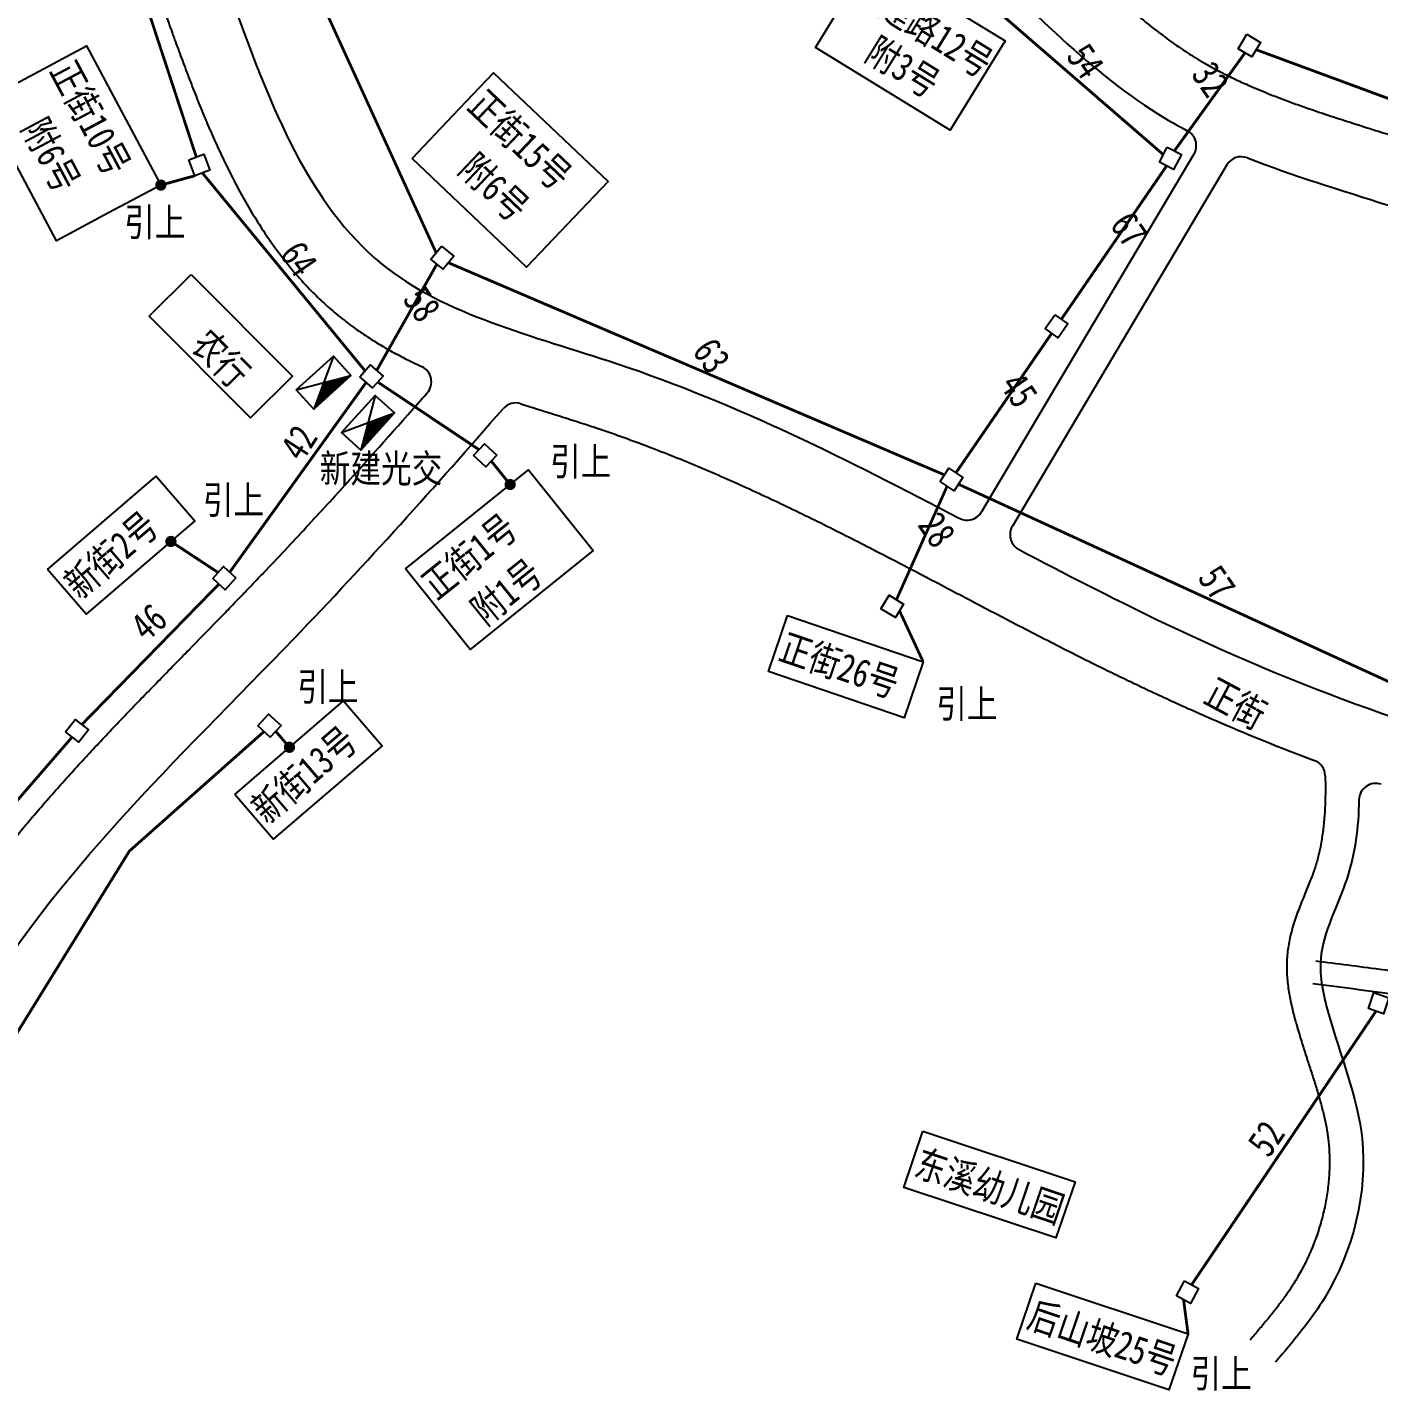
# Model space of a CAD drawing. Extents: x 11479826 to 11769483, y -6198296 to -5913179.
# Drawn here: x 11582493 to 11606528, y -6134045 to -6109789 of the extents above; entities that cross this region are included whole.
import ezdxf

# ---------------------------------------------------------------- set-up
doc = ezdxf.new("R2010")
doc.units = 0
doc.header["$LTSCALE"] = 1000
doc.header["$MEASUREMENT"] = 0
doc.layers.get('0').update_dxf_attribs({"linetype": 'CONTINUOUS'})
doc.layers.add('新设拉线', color=7, linetype='CONTINUOUS')
doc.styles.add('仿宋_GB2312', font='仿宋_GB2312.ttf', dxfattribs={"width": 0.8})

msp = doc.modelspace()

# ---------------------------------------------------------------- linework, layer by layer
for p, q in [((11587940, -6115642), (11587587, -6116582)), ((11587278, -6116242), (11588248, -6115982))]:
    msp.add_line(p, q)
at = {"color": 2}
for p, q in [((11588683, -6116340), (11588423, -6117310)), ((11588083, -6117001), (11589023, -6116648))]:
    msp.add_line(p, q, dxfattribs=at)
for points in [[(11604182, -6109914), (11604425, -6110059), (11604271, -6110317), (11604028, -6110171)], [(11585368, -6112150), (11585633, -6112049), (11585740, -6112329), (11585475, -6112430)], [(11602768, -6111923), (11603020, -6112054), (11602881, -6112320), (11602630, -6112189)], [(11589859, -6113683), (11590078, -6113862), (11589888, -6114094), (11589668, -6113915)], [(11600766, -6114905), (11600998, -6115067), (11600825, -6115313), (11600593, -6115150)], [(11587278, -6116242), (11587940, -6115642), (11588248, -6115982), (11587587, -6116582)], [(11588407, -6116008), (11588594, -6115795), (11588820, -6115993), (11588632, -6116206)], [(11590430, -6117406), (11590624, -6117199), (11590843, -6117404), (11590650, -6117611)], [(11598727, -6117871), (11598883, -6117635), (11599133, -6117800), (11598977, -6118036)], [(11585791, -6119593), (11585981, -6119383), (11586204, -6119585), (11586014, -6119795)], [(11597676, -6120136), (11597822, -6119894), (11598079, -6120050), (11597932, -6120292)], [(11586594, -6122216), (11586784, -6122006), (11587006, -6122208), (11586816, -6122418)], [(11583171, -6122325), (11583345, -6122102), (11583582, -6122286), (11583408, -6122509)], [(11606441, -6126963), (11606710, -6127053), (11606615, -6127337), (11606346, -6127247)], [(11603076, -6132092), (11603325, -6132228), (11603181, -6132491), (11602933, -6132356)]]:
    msp.add_lwpolyline(points, close=True)
at = {"color": 1, "const_width": 100}
for points in [[(11584819, -6112597, 1), (11584919, -6112597, 1)], [(11591031, -6117924, 1), (11591131, -6117924, 1)], [(11584998, -6118936, 1), (11585098, -6118936, 1)], [(11587106, -6122598, 1), (11587206, -6122598, 1)]]:
    msp.add_lwpolyline(points, format="xyb", close=True, dxfattribs=at)
msp.add_lwpolyline([(11587917, -6116282, 893, 0, 0), (11587763, -6116112, 0, 0, 0)], format="xyseb")
at = {"color": 2}
msp.add_lwpolyline([(11588083, -6117001), (11588683, -6116340), (11589023, -6116648), (11588423, -6117310)], close=True, dxfattribs=at)
msp.add_lwpolyline([(11588723, -6116979, 893, 0, 0), (11588553, -6116825, 0, 0, 0)], format="xyseb", dxfattribs=at)
at = {"layer": '新设拉线', "linetype": 'ByBlock', "ltscale": 0.5}
for p, q in [((11603242, -6112048), (11599466, -6118410)), ((11603826, -6112239), (11600014, -6118663))]:
    msp.add_line(p, q, dxfattribs=at)
at = {"layer": '新设拉线', "color": 1, "linetype": 'ByBlock', "ltscale": 0.5, "const_width": 50}
for points in [[(11589764, -6113799), (11584551, -6102384)], [(11588707, -6115894), (11589778, -6114004)], [(11589983, -6113978), (11598805, -6117753)], [(11586093, -6119484), (11588520, -6116107)], [(11599055, -6117918), (11607708, -6121891)], [(11583464, -6122194), (11585902, -6119694)], [(11580248, -6125933), (11583290, -6122417)]]:
    msp.add_lwpolyline(points, dxfattribs=at)
at = {"layer": '新设拉线', "linetype": 'ByBlock', "ltscale": 0.5, "const_width": 50}
for points in [[(11585500, -6112099), (11583279, -6105333)], [(11599387, -6109189), (11602699, -6112056)], [(11604348, -6110188), (11609928, -6112249)], [(11602894, -6111988), (11604150, -6110244)], [(11588501, -6115902), (11585607, -6112380)], [(11600882, -6114986), (11602756, -6112255)], [(11585475, -6112430), (11584869, -6112597)], [(11599008, -6117717), (11600712, -6115233)], [(11588726, -6116100), (11590527, -6117303)], [(11590746, -6117507), (11591081, -6117924)], [(11598852, -6117954), (11597951, -6119972)], [(11585886, -6119488), (11585048, -6118936)], [(11598006, -6120171), (11598426, -6121077)], [(11579239, -6132654), (11584308, -6124446), (11586705, -6122317)], [(11586911, -6122313), (11587156, -6122598)], [(11606480, -6127292), (11603200, -6132160)], [(11603057, -6132424), (11603137, -6133031)]]:
    msp.add_lwpolyline(points, dxfattribs=at)
at = {"layer": '新设拉线', "linetype": 'ByBlock', "ltscale": 0.5}
for points in [[(11596937, -6109458), (11597490, -6108563), (11599885, -6110031), (11599460, -6110723)], [(11599460, -6110723), (11598907, -6111619), (11596513, -6110150), (11596937, -6109458)], [(11582618, -6110615), (11583547, -6110120), (11584869, -6112597), (11583940, -6113093)], [(11583940, -6113093), (11583012, -6113588), (11581690, -6111110), (11582618, -6110615)], [(11590061, -6111361), (11590785, -6110598), (11592822, -6112532), (11592097, -6113295)], [(11592097, -6113295), (11591372, -6114058), (11589336, -6112124), (11590061, -6111361)]]:
    msp.add_lwpolyline(points, dxfattribs=at)
for points in [[(11585410, -6114189), (11587208, -6115998), (11586461, -6116740), (11584663, -6114931)], [(11589217, -6119423), (11591406, -6117663), (11592560, -6119100), (11590371, -6120859)], [(11582854, -6119434), (11584788, -6117772), (11585474, -6118570), (11583540, -6120232)], [(11596012, -6120255), (11598426, -6121077), (11598087, -6122073), (11595673, -6121251)], [(11586182, -6123435), (11588117, -6121773), (11588802, -6122571), (11586868, -6124233)], [(11598419, -6129430), (11601127, -6130330), (11600788, -6131326), (11598080, -6130427)], [(11600429, -6132131), (11603137, -6133031), (11602798, -6134027), (11600090, -6133128)]]:
    msp.add_lwpolyline(points, close=True, dxfattribs=at)
for centre, start, end in [((11602984, -6111895), 329.3104, 62.346), ((11604084, -6112392), 68.5017, 149.3104), ((11589380, -6116097), 318.682, 65.1399), ((11591180, -6116773), 72.2055, 138.8727), ((11599208, -6118257), 242.3164, 329.3104), ((11600271, -6118816), 149.3104, 242.3241), ((11605277, -6123113), 1.2354, 69.381), ((11606477, -6123540), 71.4656, 178.6737)]:
    msp.add_arc(centre, 300, start, end, dxfattribs=at)
for points, knots in [([(11584151, -6101812), (11584990, -6101676), (11587192, -6101381), (11590637, -6103498), (11595085, -6105106), (11599122, -6108099), (11601511, -6110734), (11602988, -6111558), (11603123, -6111629)], [324.06432, 324.06432, 324.06432, 324.06432, 2809.793783, 6877.717239, 11834.792284, 17098.277036, 21785.301755, 22248.195016, 22248.195016, 22248.195016, 22248.195016]), ([(11583910, -6102188), (11583993, -6102491), (11584669, -6104927), (11585921, -6108908), (11588115, -6114492), (11593802, -6115812), (11597117, -6117499), (11599068, -6118523)], [105506.040127, 105506.040127, 105506.040127, 105506.040127, 106458.129627, 113171.432017, 118370.60864, 122909.759791, 129566.288432, 129566.288432, 129566.288432, 129566.288432]), ([(11582842, -6102828), (11582890, -6103002), (11582938, -6103176), (11583008, -6103423), (11583029, -6103497), (11583071, -6103646), (11583092, -6103720), (11583155, -6103942), (11583198, -6104090), (11583327, -6104534), (11583414, -6104829), (11583698, -6105774), (11583900, -6106423), (11584323, -6107730), (11584544, -6108388), (11584804, -6109132), (11584831, -6109210), (11584913, -6109443), (11584969, -6109599), (11585033, -6109780), (11585042, -6109804), (11585057, -6109846), (11585063, -6109863), (11585074, -6109894), (11585079, -6109908), (11585089, -6109935), (11585094, -6109949), (11585109, -6109991), (11585119, -6110018), (11585149, -6110101), (11585170, -6110157), (11585231, -6110324), (11585273, -6110437), (11585357, -6110662), (11585401, -6110775), (11585489, -6111002), (11585534, -6111116), (11585627, -6111344), (11585675, -6111458), (11585773, -6111686), (11585824, -6111800), (11585928, -6112027), (11585981, -6112141), (11586092, -6112366), (11586149, -6112479), (11586267, -6112702), (11586328, -6112813), (11586455, -6113033), (11586521, -6113143), (11586657, -6113359), (11586728, -6113466), (11586874, -6113677), (11586951, -6113781), (11587109, -6113986), (11587191, -6114087), (11587362, -6114285), (11587451, -6114382), (11587618, -6114553), (11587695, -6114627), (11587854, -6114773), (11587936, -6114845), (11588031, -6114923), (11588043, -6114932), (11588065, -6114950), (11588077, -6114960), (11588111, -6114987), (11588133, -6115004), (11588202, -6115057), (11588248, -6115092), (11588376, -6115185), (11588459, -6115241), (11588625, -6115350), (11588709, -6115402), (11588878, -6115502), (11588963, -6115550), (11589134, -6115642), (11589220, -6115687), (11589373, -6115762), (11589439, -6115794), (11589506, -6115824)], [105842.130137, 105842.130137, 105842.130137, 105842.130137, 106382.751888, 106382.751888, 106614.735629, 106614.735629, 106846.719371, 106846.719371, 107310.686853, 107310.686853, 108238.621819, 108238.621819, 110277.896648, 110277.896648, 112317.171477, 112317.171477, 112554.245451, 112554.245451, 113028.393398, 113028.393398, 113102.152265, 113102.152265, 113154.556424, 113154.556424, 113196.148423, 113196.148423, 113237.740421, 113237.740421, 113320.924417, 113320.924417, 113487.292411, 113487.292411, 113820.028397, 113820.028397, 114152.764384, 114152.764384, 114485.50037, 114485.50037, 114818.236356, 114818.236356, 115150.972343, 115150.972343, 115483.708329, 115483.708329, 115816.444316, 115816.444316, 116149.180302, 116149.180302, 116481.916289, 116481.916289, 116814.652275, 116814.652275, 117147.388261, 117147.388261, 117480.124248, 117480.124248, 117812.860234, 117812.860234, 118082.026454, 118082.026454, 118351.192674, 118351.192674, 118387.08414, 118387.08414, 118422.975607, 118422.975607, 118494.75854, 118494.75854, 118638.324406, 118638.324406, 118890.494813, 118890.494813, 119142.66522, 119142.66522, 119394.835628, 119394.835628, 119647.006035, 119647.006035, 119840.834143, 119840.834143, 119840.834143, 119840.834143]), ([(11598948, -6106582), (11599024, -6106645), (11599100, -6106709), (11599235, -6106822), (11599293, -6106872), (11599469, -6107023), (11599584, -6107124), (11599746, -6107268), (11599792, -6107310), (11599883, -6107393), (11599928, -6107434), (11600013, -6107512), (11600053, -6107548), (11600132, -6107622), (11600171, -6107658), (11600288, -6107768), (11600366, -6107841), (11600556, -6108022), (11600667, -6108129), (11600888, -6108341), (11600998, -6108447), (11601215, -6108654), (11601323, -6108756), (11601537, -6108957), (11601643, -6109055), (11601855, -6109248), (11601961, -6109342), (11602172, -6109524), (11602277, -6109612), (11602488, -6109783), (11602593, -6109865), (11602787, -6110009), (11602875, -6110073), (11603052, -6110194), (11603140, -6110253), (11603252, -6110323), (11603276, -6110337), (11603309, -6110357), (11603320, -6110364), (11603337, -6110374), (11603344, -6110378), (11603369, -6110393), (11603387, -6110404), (11603440, -6110435), (11603476, -6110455), (11603586, -6110516), (11603660, -6110556), (11603811, -6110634), (11603888, -6110671), (11604044, -6110746), (11604123, -6110782), (11604318, -6110868), (11604434, -6110917), (11604672, -6111012), (11604792, -6111059), (11605038, -6111150), (11605163, -6111194), (11605417, -6111282), (11605545, -6111325), (11605805, -6111411), (11605937, -6111453), (11606203, -6111538), (11606337, -6111581), (11606608, -6111666), (11606744, -6111709), (11606923, -6111766), (11606965, -6111780), (11607022, -6111798), (11607037, -6111803), (11607065, -6111812), (11607077, -6111816), (11607102, -6111824), (11607114, -6111828), (11607151, -6111840), (11607176, -6111848), (11607249, -6111872), (11607299, -6111888), (11607446, -6111936), (11607544, -6111969), (11607729, -6112031), (11607817, -6112060), (11607904, -6112090)], [15815.590641, 15815.590641, 15815.590641, 15815.590641, 16095.587801, 16095.587801, 16313.199973, 16313.199973, 16748.424316, 16748.424316, 16924.035541, 16924.035541, 17097.03276, 17097.03276, 17250.147106, 17250.147106, 17403.261451, 17403.261451, 17709.490143, 17709.490143, 18161.747051, 18161.747051, 18614.003958, 18614.003958, 19066.260865, 19066.260865, 19518.517773, 19518.517773, 19970.77468, 19970.77468, 20423.031588, 20423.031588, 20875.288495, 20875.288495, 21251.850163, 21251.850163, 21628.411832, 21628.411832, 21726.747726, 21726.747726, 21770.078407, 21770.078407, 21800.187339, 21800.187339, 21874.576128, 21874.576128, 22023.353704, 22023.353704, 22320.908857, 22320.908857, 22618.46401, 22618.46401, 22916.019163, 22916.019163, 23336.751857, 23336.751857, 23757.48455, 23757.48455, 24178.217243, 24178.217243, 24598.949936, 24598.949936, 25019.682629, 25019.682629, 25440.415323, 25440.415323, 25861.148016, 25861.148016, 25988.49793, 25988.49793, 26035.111884, 26035.111884, 26072.710666, 26072.710666, 26110.309447, 26110.309447, 26185.507011, 26185.507011, 26335.902139, 26335.902139, 26636.692395, 26636.692395, 26907.570565, 26907.570565, 26907.570565, 26907.570565]), ([(11604194, -6112113), (11605005, -6112433), (11607572, -6113189), (11611338, -6114624), (11616123, -6116202), (11619863, -6116537), (11623010, -6115228), (11622844, -6111950), (11626189, -6111607), (11629001, -6112167), (11629433, -6115226), (11629897, -6117267), (11630349, -6118509), (11630441, -6118754)], [23432.049495, 23432.049495, 23432.049495, 23432.049495, 26046.404573, 31307.245827, 35593.83449, 41192.003462, 42124.388588, 45367.446992, 48296.345809, 50602.395346, 53177.196299, 56374.334082, 57160.131193, 57160.131193, 57160.131193, 57160.131193]), ([(11580581, -6126582), (11580602, -6126547), (11580623, -6126512), (11580727, -6126341), (11580812, -6126206), (11581041, -6125855), (11581188, -6125640), (11581489, -6125218), (11581643, -6125011), (11581957, -6124603), (11582118, -6124402), (11582443, -6124006), (11582609, -6123811), (11582943, -6123426), (11583113, -6123235), (11583454, -6122859), (11583626, -6122673), (11583972, -6122305), (11584146, -6122122), (11584494, -6121760), (11584668, -6121580), (11585017, -6121222), (11585191, -6121045), (11585538, -6120691), (11585710, -6120514), (11585952, -6120267), (11586021, -6120195), (11586131, -6120082), (11586171, -6120040), (11586242, -6119967), (11586273, -6119935), (11586323, -6119883), (11586343, -6119863), (11586378, -6119826), (11586394, -6119809), (11586426, -6119776), (11586442, -6119759), (11586490, -6119709), (11586522, -6119676), (11586618, -6119575), (11586682, -6119508), (11586873, -6119307), (11586999, -6119173), (11587378, -6118768), (11587629, -6118497), (11588344, -6117715), (11588803, -6117202), (11589375, -6116555), (11589490, -6116425), (11589605, -6116295)], [4237.693603, 4237.693603, 4237.693603, 4237.693603, 4352.451466, 4352.451466, 4800.035984, 4800.035984, 5535.17715, 5535.17715, 6270.318317, 6270.318317, 7005.459483, 7005.459483, 7740.600649, 7740.600649, 8475.741816, 8475.741816, 9210.882982, 9210.882982, 9946.024149, 9946.024149, 10681.165315, 10681.165315, 11416.306482, 11416.306482, 12151.447648, 12151.447648, 12451.01375, 12451.01375, 12625.48311, 12625.48311, 12759.036514, 12759.036514, 12843.410212, 12843.410212, 12913.307403, 12913.307403, 12983.204594, 12983.204594, 13122.998975, 13122.998975, 13402.587738, 13402.587738, 13961.765263, 13961.765263, 15080.120314, 15080.120314, 17167.115568, 17167.115568, 17692.616313, 17692.616313, 17692.616313, 17692.616313]), ([(11591272, -6116487), (11591320, -6116503), (11591369, -6116518), (11591534, -6116571), (11591650, -6116607), (11591879, -6116679), (11591993, -6116715), (11592218, -6116786), (11592329, -6116822), (11592482, -6116872), (11592525, -6116886), (11592577, -6116903), (11592586, -6116906), (11592618, -6116917), (11592642, -6116925), (11592713, -6116949), (11592760, -6116965), (11592902, -6117014), (11592996, -6117047), (11593277, -6117148), (11593464, -6117218), (11593953, -6117407), (11594255, -6117529), (11594854, -6117785), (11595151, -6117917), (11595743, -6118189), (11596037, -6118329), (11596624, -6118616), (11596917, -6118762), (11597502, -6119060), (11597794, -6119211), (11598379, -6119516), (11598672, -6119670), (11599260, -6119979), (11599555, -6120135), (11600149, -6120445), (11600447, -6120599), (11601048, -6120907), (11601351, -6121059), (11601767, -6121263), (11601877, -6121317), (11602018, -6121385), (11602048, -6121399), (11602108, -6121428), (11602138, -6121442), (11602228, -6121485), (11602288, -6121514), (11602470, -6121600), (11602591, -6121656), (11602955, -6121824), (11603200, -6121934), (11603963, -6122269), (11604486, -6122486), (11605137, -6122740), (11605260, -6122786), (11605382, -6122832)], [121556.056762, 121556.056762, 121556.056762, 121556.056762, 121699.664369, 121699.664369, 122047.656604, 122047.656604, 122395.64884, 122395.64884, 122743.641075, 122743.641075, 122882.461654, 122882.461654, 122909.903213, 122909.903213, 122986.439586, 122986.439586, 123139.512331, 123139.512331, 123445.657823, 123445.657823, 124057.948806, 124057.948806, 125062.578747, 125062.578747, 126067.208688, 126067.208688, 127071.838629, 127071.838629, 128076.468571, 128076.468571, 129081.098512, 129081.098512, 130085.728453, 130085.728453, 131090.358394, 131090.358394, 132094.988335, 132094.988335, 133099.618276, 133099.618276, 133460.688248, 133460.688248, 133558.591291, 133558.591291, 133656.494335, 133656.494335, 133852.300421, 133852.300421, 134243.912594, 134243.912594, 135027.136939, 135027.136939, 136673.035439, 136673.035439, 137052.064287, 137052.064287, 137052.064287, 137052.064287]), ([(11579802, -6131030), (11580312, -6129791), (11581958, -6125798), (11586555, -6121527), (11589750, -6117954), (11590954, -6116576)], [0, 0, 0, 0, 3992.034568, 12870.044651, 18373.749892, 18373.749892, 18373.749892, 18373.749892]), ([(11600132, -6119082), (11600945, -6119508), (11604157, -6121170), (11611735, -6124031), (11620043, -6123685), (11626483, -6121363), (11628594, -6119752), (11630190, -6119168), (11630260, -6119144)], [130776.885287, 130776.885287, 130776.885287, 130776.885287, 133550.238807, 141712.95609, 154792.011315, 157256.83837, 162234.08556, 162461.0479, 162461.0479, 162461.0479, 162461.0479]), ([(11605577, -6123107), (11605579, -6123208), (11605580, -6123308), (11605578, -6123495), (11605576, -6123582), (11605568, -6123755), (11605562, -6123840), (11605547, -6124008), (11605537, -6124090), (11605515, -6124239), (11605504, -6124306), (11605477, -6124438), (11605462, -6124503), (11605436, -6124603), (11605426, -6124639), (11605411, -6124689), (11605406, -6124703), (11605398, -6124729), (11605394, -6124740), (11605389, -6124755), (11605388, -6124760), (11605385, -6124769), (11605383, -6124773), (11605379, -6124786), (11605376, -6124795), (11605366, -6124822), (11605360, -6124840), (11605340, -6124895), (11605326, -6124932), (11605296, -6125007), (11605280, -6125046), (11605248, -6125125), (11605231, -6125165), (11605198, -6125248), (11605180, -6125290), (11605146, -6125376), (11605129, -6125420), (11605094, -6125510), (11605077, -6125556), (11605044, -6125650), (11605028, -6125698), (11604998, -6125797), (11604983, -6125848), (11604959, -6125942), (11604949, -6125985), (11604931, -6126073), (11604923, -6126118), (11604910, -6126209), (11604904, -6126256), (11604900, -6126307), (11604899, -6126311), (11604899, -6126320), (11604898, -6126324), (11604897, -6126337), (11604897, -6126345), (11604895, -6126370), (11604894, -6126387), (11604892, -6126437), (11604892, -6126469), (11604892, -6126550), (11604894, -6126597), (11604899, -6126689), (11604903, -6126735), (11604913, -6126825), (11604918, -6126870), (11604932, -6126958), (11604939, -6127001), (11604955, -6127086), (11604964, -6127128), (11604982, -6127211), (11604992, -6127252), (11605011, -6127333), (11605022, -6127372), (11605036, -6127425), (11605040, -6127439), (11605047, -6127466), (11605051, -6127480), (11605056, -6127500), (11605058, -6127506), (11605062, -6127518), (11605063, -6127524), (11605068, -6127542), (11605072, -6127554), (11605082, -6127590), (11605089, -6127614), (11605110, -6127685), (11605124, -6127732), (11605164, -6127864), (11605191, -6127949), (11605245, -6128115), (11605271, -6128196), (11605324, -6128358), (11605349, -6128437), (11605399, -6128594), (11605423, -6128671), (11605468, -6128824), (11605490, -6128899), (11605529, -6129048), (11605547, -6129121), (11605579, -6129267), (11605594, -6129339), (11605612, -6129444), (11605617, -6129479), (11605625, -6129535), (11605628, -6129558), (11605632, -6129591), (11605633, -6129600), (11605635, -6129617), (11605635, -6129624), (11605638, -6129646), (11605639, -6129660), (11605643, -6129703), (11605645, -6129732), (11605650, -6129820), (11605653, -6129878), (11605654, -6130029), (11605652, -6130123), (11605639, -6130310), (11605630, -6130404), (11605603, -6130593), (11605587, -6130687), (11605547, -6130875), (11605523, -6130969), (11605470, -6131155), (11605440, -6131247), (11605374, -6131429), (11605338, -6131518), (11605261, -6131695), (11605219, -6131781), (11605164, -6131886), (11605153, -6131906), (11605121, -6131966), (11605098, -6132005), (11605071, -6132051), (11605066, -6132059), (11605059, -6132071), (11605056, -6132077), (11605049, -6132087), (11605046, -6132093), (11605036, -6132109), (11605029, -6132120), (11605009, -6132152), (11604995, -6132173), (11604953, -6132238), (11604925, -6132280), (11604853, -6132382), (11604810, -6132442), (11604720, -6132561), (11604673, -6132621), (11604578, -6132740), (11604529, -6132800), (11604429, -6132920), (11604378, -6132981), (11604297, -6133076), (11604267, -6133111), (11604238, -6133145)], [729.881983, 729.881983, 729.881983, 729.881983, 1043.706548, 1043.706548, 1327.049684, 1327.049684, 1610.39282, 1610.39282, 1893.735956, 1893.735956, 2129.831805, 2129.831805, 2365.927654, 2365.927654, 2499.348546, 2499.348546, 2552.281426, 2552.281426, 2594.376463, 2594.376463, 2610.88104, 2610.88104, 2627.385616, 2627.385616, 2660.394769, 2660.394769, 2726.413074, 2726.413074, 2856.213487, 2856.213487, 2986.0139, 2986.0139, 3115.814313, 3115.814313, 3245.614726, 3245.614726, 3375.415139, 3375.415139, 3505.215552, 3505.215552, 3635.015965, 3635.015965, 3764.816379, 3764.816379, 3870.51963, 3870.51963, 3976.222881, 3976.222881, 4081.926132, 4081.926132, 4091.274751, 4091.274751, 4100.623371, 4100.623371, 4119.32061, 4119.32061, 4156.715087, 4156.715087, 4231.504042, 4231.504042, 4340.27916, 4340.27916, 4449.054279, 4449.054279, 4557.829397, 4557.829397, 4666.604516, 4666.604516, 4775.379634, 4775.379634, 4884.154753, 4884.154753, 4992.929871, 4992.929871, 5031.417739, 5031.417739, 5070.81881, 5070.81881, 5088.000305, 5088.000305, 5105.181799, 5105.181799, 5139.544788, 5139.544788, 5208.270767, 5208.270767, 5345.722723, 5345.722723, 5599.507314, 5599.507314, 5853.291905, 5853.291905, 6107.076496, 6107.076496, 6360.861087, 6360.861087, 6614.645678, 6614.645678, 6868.430269, 6868.430269, 7122.21486, 7122.21486, 7243.818233, 7243.818233, 7325.924494, 7325.924494, 7360.50632, 7360.50632, 7386.315126, 7386.315126, 7438.006515, 7438.006515, 7541.389295, 7541.389295, 7748.154854, 7748.154854, 8070.61194, 8070.61194, 8393.069026, 8393.069026, 8715.526112, 8715.526112, 9037.983198, 9037.983198, 9360.440284, 9360.440284, 9682.89737, 9682.89737, 10005.354456, 10005.354456, 10082.69762, 10082.69762, 10237.38395, 10237.38395, 10266.084245, 10266.084245, 10287.702695, 10287.702695, 10309.321145, 10309.321145, 10352.558045, 10352.558045, 10439.031846, 10439.031846, 10611.979446, 10611.979446, 10855.494841, 10855.494841, 11099.010236, 11099.010236, 11342.525631, 11342.525631, 11586.041026, 11586.041026, 11722.741792, 11722.741792, 11722.741792, 11722.741792]), ([(11606177, -6123533), (11606166, -6124015), (11606054, -6124980), (11605362, -6126181), (11605713, -6127789), (11606537, -6129693), (11605948, -6132062), (11605008, -6133166), (11604695, -6133534)], [1165.312835, 1165.312835, 1165.312835, 1165.312835, 2601.676193, 4090.194474, 5074.643731, 7373.777377, 10272.390693, 11722.741792, 11722.741792, 11722.741792, 11722.741792]), ([(11632688, -6125915), (11632221, -6126074), (11631287, -6126393), (11630040, -6126811), (11628947, -6127165), (11628006, -6127459), (11627062, -6127740), (11626339, -6127943), (11625664, -6128124), (11625125, -6128261), (11624496, -6128407), (11623956, -6128521), (11623417, -6128621), (11622879, -6128705), (11622369, -6128769), (11621849, -6128817), (11621367, -6128846), (11620833, -6128862), (11620363, -6128863), (11619816, -6128849), (11619361, -6128827), (11618799, -6128786), (11618361, -6128745), (11617782, -6128679), (11617369, -6128625), (11616767, -6128536), (11616389, -6128475), (11615759, -6128365), (11615060, -6128234), (11614043, -6128026), (11612993, -6127798), (11611939, -6127564), (11610883, -6127331), (11610168, -6127179), (11609461, -6127035), (11609053, -6126956), (11608355, -6126828), (11607890, -6126748), (11607206, -6126642), (11606443, -6126535), (11605789, -6126451), (11605408, -6126403)], [0, 0, 0, 0, 1480.557967, 2959.334626, 3944.578874, 4929.687656, 5915.057411, 6901.192532, 7179.781401, 8013.800877, 8567.555159, 9118.837889, 9667.211673, 10212.38103, 10754.220063, 11206.796285, 11781.09485, 12200.850533, 12808.925019, 13191.107029, 13841.28253, 14178.048575, 14880.463163, 15159.676529, 15927.662401, 16130.470062, 16983.16398, 17078.654883, 18046.526727, 19116.764496, 20192.508484, 21272.157363, 22354.02895, 23436.500954, 23466.110866, 24518.150682, 24681.903052, 25597.900239, 25930.567488, 26758.393244, 27909.914271, 27909.914271, 27909.914271, 27909.914271])]:
    msp.add_open_spline(points, degree=3, knots=knots, dxfattribs=at)
msp.add_spline([(11605357, -6126800), (11607635, -6127114), (11622382, -6129167), (11626216, -6128390), (11632817, -6126293)], degree=3, dxfattribs=at)

# ---------------------------------------------------------------- texts
at = {"style": '仿宋_GB2312', "width": 0.8}
for s, rotation, p in [('新建路12号', 328.3323, (11597140, -6109273)), ('附3号', 328.3323, (11597357, -6110352)), ('54', 304.558, (11600956, -6110305)), ('正街10号', 298.0831, (11582887, -6110557)), ('32', 304.558, (11603181, -6110630)), ('正街15号', 316.4753, (11590297, -6111221)), ('附6号', 298.0831, (11582376, -6111575)), ('附6号', 316.4753, (11590133, -6112348)), ('67', 304.558, (11601732, -6113302)), ('64', 304.558, (11586967, -6113823)), ('58', 304.558, (11589156, -6114631)), ('农行', 314.8337, (11585378, -6115470)), ('63', 304.558, (11594307, -6115547)), ('45', 304.558, (11599773, -6116157)), ('42', 57.5045, (11587385, -6117541)), ('新街2号', 40.6628, (11583424, -6119983)), ('28', 304.558, (11598314, -6118645)), ('正街1号', 38.7863, (11589769, -6119990)), ('附1号', 38.7863, (11590641, -6120451)), ('57', 304.558, (11603295, -6119586)), ('46', 41.1674, (11584611, -6120738)), ('正街26号', 341.2124, (11595829, -6121026)), ('正街', 331.8891, (11603387, -6121781)), ('新街13号', 40.6628, (11586753, -6123983)), ('52', 55.5284, (11604574, -6129921)), ('东溪幼儿园', 341.2124, (11598237, -6130201)), ('后山坡25号', 341.2124, (11600247, -6132902))]:
    msp.add_text(s, height=500, rotation=rotation, dxfattribs=at).set_placement(p)
at = {"color": 1, "style": '仿宋_GB2312', "width": 0.8}
for p in [(11584215, -6113508), (11591789, -6117763), (11585615, -6118449), (11587294, -6121773), (11598658, -6122074), (11603179, -6133990)]:
    msp.add_text('引上', height=500, dxfattribs=at).set_placement(p)
at = {"color": 2, "style": '仿宋_GB2312', "width": 0.8}
msp.add_text('新建光交', height=500, dxfattribs=at).set_placement((11587693, -6117888))

doc.saveas('drawing.dxf')
